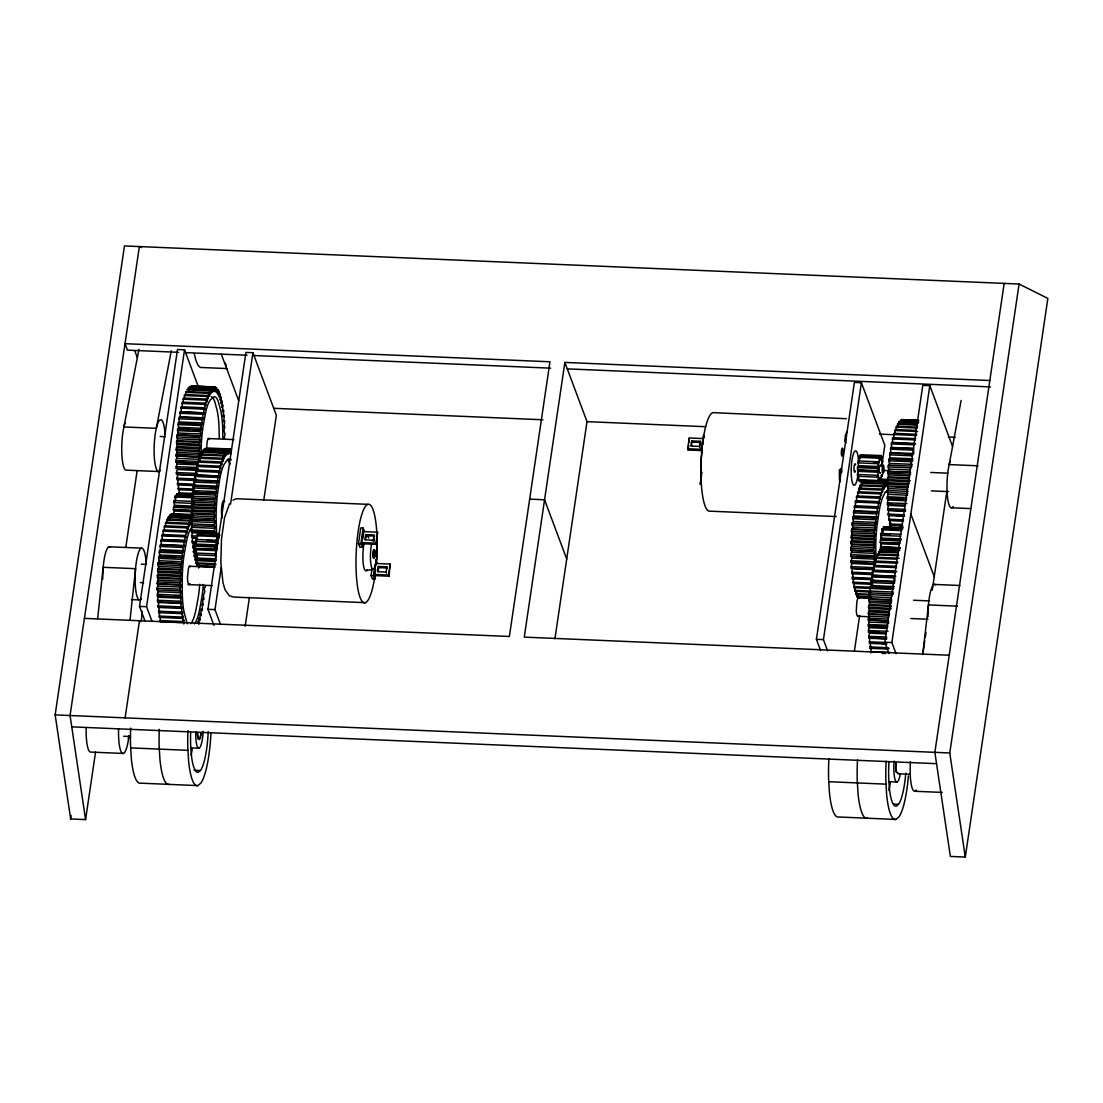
<?xml version="1.0" encoding="UTF-8"?>
<svg xmlns="http://www.w3.org/2000/svg" width="1103" height="1103" viewBox="0 0 1103 1103"><rect width="100%" height="100%" fill="white"/><g stroke="black" fill="none" stroke-linecap="round" stroke-linejoin="round"><path stroke-width="1.5" d="M879.436 481.101L879.229 477.792L878.484 481.528L878.112 480.494L878.484 475.338L877.505 477.158L857.624 476.317L857.445 474.455L858.327 471.395L857.417 467.603L858.424 466.707L878.305 467.562L878.016 461.757L858.134 460.916L858.424 466.707M860.257 457.869L860.464 454.767L880.814 455.539L881.021 460.378L881.766 456.642L882.138 457.676L881.766 462.833L882.745 460.999L882.042 465.921M194.004 501.465L174.053 500.61L174.453 505.312L173.295 509.531L174.274 511.034L173.419 514.163M192.143 525.497L191.343 531.674L215.223 532.004L215.306 533.728M192.556 504.002L191.812 500.335L193.108 496.267L192.501 492.296L193.494 492.434L193.701 490.642L193.177 486.258L216.036 487.223L216.546 491.621L216.353 493.413L215.347 493.275L215.954 497.232L214.671 501.3L215.416 504.981L192.556 504.002L191.536 504.871L192.267 509.903L191.246 511.254L192.156 513.915L191.109 519.416L192.087 519.761L192.101 521.609L191.15 525.635L214.988 526.462L214.189 532.652M227.673 449.5L204.427 448.811L227.673 449.5C228.376 464.308 228.307 438.897 229.521 453.498C230.927 438.953 229.741 463.563 231.313 449.472L216.615 448.852M888.797 621.086L868.213 620.01L869.219 616.287L868.282 613.695L869.343 610.414L868.488 607.312L869.564 604.541L868.957 599.122L891.196 599.549M856.659 556.477L874.61 557.249L873.81 563.44L850.965 562.461L851.806 558.132L850.744 554.657L851.709 550.549L850.73 550.204L850.73 548.398L851.778 544.703L850.868 542.028L851.971 538.802L851.061 537.478L852.178 534.79L875.024 535.768L874.293 532.087L875.575 528.02L874.969 524.049L875.975 524.201L876.168 522.395L875.658 518.01L852.798 517.031L853.322 521.429L853.115 523.222L852.123 523.084L852.729 527.055L851.433 531.108L852.178 534.79M900.875 534.266L880.925 533.411L881.325 538.112L880.166 542.331L881.118 542.814L881.242 545.53M906.763 499.314L887.17 498.473L888.108 494.365L888.08 492.531L887.088 492.296L888.094 488.574L887.157 485.968L888.218 482.7L887.363 479.584L888.439 476.827L887.832 471.408L910.072 471.836M857.348 469.795L877.23 470.636L878.181 471.215L877.505 477.158M214.988 526.462L214.01 526.614L214.947 522.588L213.968 518.589L215.002 514.894L214.051 514.053L191.205 513.074M215.195 386.974L215.912 392.075L216.491 387.691L189.633 386.574L212.879 387.305L213.058 391.758L214.23 386.877L214.699 391.537L215.195 386.974L191.384 385.898M850.771 556.422L873.631 557.401L874.569 553.361L873.59 549.363L874.624 545.682L873.673 544.827L850.813 543.862M878.484 555.099L878.884 551.335L898.476 552.176M897.359 427.385L897.759 423.621L917.351 424.448M158.087 584.135L157.122 588.175L157.136 589.94L158.156 589.912L157.302 596.034L180.147 597.013L181.002 590.877L179.996 590.918L179.982 589.14L180.933 585.114L158.087 584.135L157.122 583.694L158.156 580.164L157.315 575.504L158.336 574.277L157.632 569.12L158.653 568.376L181.512 569.355L180.795 565.577L180.933 563.785L181.94 563.536L181.512 557.594L158.653 556.615L159.094 562.558L158.074 562.806L157.936 564.598L158.653 568.376M200.401 458.09L200.746 454.174L223.592 455.139L222.889 461.55L222.296 458.255L175.997 455.966L177.031 452.451L176.135 449.61L177.211 446.563L176.508 441.407L177.528 440.662L200.388 441.641L199.671 437.863L199.808 436.057L200.815 435.809L200.388 429.867L177.542 428.902L177.969 434.844L176.949 435.092L176.811 436.885L177.528 440.662M180.933 585.114L179.982 584.659L181.057 579.268L180.106 578.303L157.26 577.338M197.244 463.136L176.011 462.226L175.997 460.447L198.857 461.426L199.808 459.317L198.885 455.139L199.933 451.541L198.981 450.589L176.135 449.61M201.656 455.456L202.083 451.651L224.943 452.63L225.329 456.477L226.294 450.741L203.448 449.762L202.952 453.347M224.943 452.63L224.102 458.779L223.592 455.139M861.278 486.244L861.705 482.438L884.565 483.417L884.951 487.264L885.364 486.657L885.916 481.528L863.07 480.55L885.53 481.997M884.565 483.417L883.724 489.567L883.213 485.927L860.368 484.948L860.023 488.877M167.973 520.657L168.414 516.88L191.26 517.859L190.392 523.939L189.923 520.23L167.063 519.251L166.705 523.153M209.749 390.752L186.903 389.773L187.289 389.166L210.135 390.131L209.667 395.494L209.267 396.225L208.798 392.516L185.938 391.537L185.58 395.439M196.017 548.784L195.383 554.809L215.264 555.664L215.898 549.625L196.017 548.784L195.052 548.398L195.107 546.206L196.113 545.144L195.769 539.436L215.664 540.291L216.546 541.642L216.919 535.369L197.023 534.514L196.844 539.987M215.898 549.625L214.933 549.239L216.078 544.937L215.664 540.291M176.963 456.421L175.997 460.447M200.967 457.359L201.146 450.948A38.895 8.176 -87.6 0 1 203.366 424.793L205.31 414.259A38.895 8.176 -87.6 0 1 210.618 399.631L213.348 397.273A38.895 8.176 -87.6 0 1 218.642 402.733L220.559 409.916A38.895 8.176 -87.6 0 1 222.737 432.279L222.916 438.387M206.358 449.431L207.364 440.745A9.21 1.944 -87.6 0 1 209.336 439.035M214.051 514.053L215.209 508.993L214.382 505.836L215.416 504.981M873.673 544.827L874.748 541.67L874.003 536.623L875.024 535.768M180.106 578.303L181.195 575.242L180.478 570.099L181.512 569.355M198.981 450.589L200.07 447.528L199.353 442.386L200.388 441.641M877.23 470.636L878.305 467.562M882.951 469.713L883.02 467.52M192.239 516.549L169.379 515.57L192.625 516.107L191.646 521.857L191.384 519.182M211.114 388.821L188.255 387.856L211.5 388.394L210.521 394.143L210.135 390.131M895.801 763.179C895.967 765.454 894.74 773.575 897.87 772.734C894.602 773.286 896.008 765.275 895.829 762.793M227.273 449.79L226.611 454.946L226.294 450.741M880.097 479.447L888.66 479.708L887.488 484.7L886.895 480.563L886.233 485.72L885.916 481.528M197.878 536.03L198.526 532.763L218.422 533.604L218.67 538.361L219.387 534.528L211.1 534.169M218.422 533.604L217.443 538.774L216.919 535.369M176.163 497.384L176.825 494.158L193.452 494.875M880.015 481.005L880.442 477.599L880.773 479.957M213.775 566.901L197.451 566.197L197.327 562.392M870.129 597.55L857.072 596.985L856.948 593.18M205.337 585.61L205.186 587.403L204.179 587.651L204.786 591.842L203.435 595.193L203.903 599.591L202.938 598.846L202.704 600.542L203.076 605.326L202.152 604.086L202.414 609.228L202.139 610.731L201.27 609.021L200.967 610.51L201.104 615.75L200.291 613.585L199.974 614.95L199.974 620.327L199.257 617.79L198.898 619.059L199.133 623.305M869.977 598.653L869.316 594.641L869.481 592.862L870.488 592.89L870.129 586.768L893.954 588.271L882.538 587.789M888.853 470.94L888.191 466.927L888.356 465.149L889.363 465.176L889.004 459.055L912.829 460.558M175.956 557.553L159.632 556.863L159.37 550.618L183.181 552.341L183.043 545.861L160.197 544.882L160.335 551.376M189.937 429.632L178.507 429.15L178.245 422.904L202.056 424.627L201.918 418.147L179.072 417.168L179.21 423.649L178.245 422.904M193.19 429.77L201.353 430.115L201.091 423.869M911.202 466.128L911.037 467.893L888.191 466.927M215.898 564.529L196.306 563.702L196.293 559.772M870.625 595.11L855.928 594.489L855.9 590.56M216.298 559.8L196.417 558.959L196.499 553.527M216.078 557.36L216.243 553.665L215.264 555.664M97.643 618.631L103.186 567.3L135.559 568.679L130.03 620.01M141.212 621.623L142.315 611.379M118.572 728.945A25.948 5.46 -87.6 0 0 121.923 752.935A25.948 5.46 -87.6 0 0 128.472 739.313L128.844 735.922M875.175 481.391L858.603 480.674L858.741 475.228M128.472 739.313L128.844 736.128M214.851 561.427L195.259 560.6L195.328 556.601M871.205 592.077L854.88 591.373L854.949 587.389M892.975 587.747L892.782 589.471L853.929 587.706L854.274 582.356M911.85 460.034L911.657 461.757L888.797 460.778M922.742 654.493L928.45 604.927L957.418 606.167M183.815 623.981L183.898 619.858L182.974 622.699L182.726 621.513L183.126 615.97L182.16 618.397L159.301 617.418L159.659 611.531M181.512 557.594L182.478 557.828L182.216 551.597M870.667 582.563L893.527 583.542L893.761 581.888L870.901 580.923L871.108 587.306L870.129 586.768M889.542 454.85L912.402 455.815L912.636 454.174L889.776 453.195L889.983 459.579L889.004 459.055M210.48 487.581L217.001 487.857L216.836 481.432L176.907 479.722L177.624 474.8L177.5 473.146L176.48 474.166L176.37 472.525L177.28 469.52L198.499 470.429M858.672 517.886L853.777 517.679L853.598 511.24L876.458 512.219L877.381 513.336L877.092 508.262L877.368 506.732L878.25 508.331L878.374 501.617L855.528 500.638L855.39 507.366L854.508 505.753L878.539 506.815M871.728 518.438L876.623 518.644L876.458 512.219M890.245 528.144L890.838 523.787M197.575 557.07L194.307 556.932L194.652 551.569M362.915 542.538L362.239 547.267L359.854 547.171L358.475 543.696L360.722 527.951L363.121 528.061L364.486 531.522M362.239 547.267L360.874 543.807L363.121 528.061M361.66 542.566L363.232 531.591L377.571 532.211L376.468 544.331L362.129 543.724L361.66 542.566L375.999 543.186L376.468 544.331M362.79 539.022L363.466 534.321M373.545 540.194L374.289 534.941L365.686 534.583L364.941 539.836L373.545 540.194L374 541.352L374.372 538.733M365.589 539.67L365.686 534.583M375.489 574.415L374.813 579.144L372.428 579.047L371.063 575.573L371.959 569.272M375.999 543.186L377.571 532.211M374.813 579.144L373.448 575.683L375.02 564.653M374.248 574.442L375.806 563.468L390.145 564.088L389.042 576.207L374.703 575.601L374.248 574.442L388.587 575.063L389.042 576.207M374.703 575.601L375.599 569.327M378.274 566.459L378.729 567.618L387.332 567.976L386.877 566.832L378.274 566.459L377.516 571.712L386.119 572.071L386.574 573.229M378.164 571.547L378.729 567.618M386.119 572.071L386.877 566.832M388.587 575.063L390.145 564.088M95.561 752.025L85.579 819.598L70.661 818.964L55.15 714.882L124.46 245.928L1019.075 284.036L1047.85 298.417L965.29 857.072L950.372 856.438L934.861 752.343L1004.171 283.402M70.661 818.964L71.171 815.558M125.852 547.06L137.13 470.733M144.934 620.851L139.529 606.402L177.5 349.499L184.532 349.803L198.319 386.712M125.108 717.86L139.461 620.741M151.952 621.141L146.561 606.705L184.532 349.803M181.347 622.63L160.128 621.734L160.293 617.708M193.687 494.64L179.003 494.006L179.389 488.574M193.177 486.258L194.156 486.892L193.742 482.08L193.976 480.453L194.914 481.584L194.624 476.496L194.886 474.966L195.769 476.579L195.907 469.85L218.766 470.829L219.566 472.856L219.869 466.142L197.01 465.176L197.037 470.429M213.941 625.36L207.943 609.311L245.914 352.422L252.932 352.712L276.343 415.307L263.769 500.376M220.366 624.064L214.975 609.614L221.262 567.08M230.555 504.14L252.932 352.712M245.156 626.27L249.43 597.343M989.805 380.521L564.86 362.418L524.27 637.12L949.214 655.223M554.933 638.706L587.017 421.649L564.86 362.418M820.618 650.549L816.413 639.326L854.384 382.424L861.402 382.713L884.813 445.309L881.793 465.728M827.636 650.853L823.445 639.616L861.402 382.713M854.384 651.17L859.664 615.446M889.018 653.472L884.827 642.236L922.797 385.333L929.815 385.636L952.62 446.618M896.05 653.762L891.858 642.539L929.815 385.636M922.742 654.424L924.741 640.898M925.252 637.52L925.996 632.446M932.242 590.188L946.732 492.159M965.29 857.072L949.766 752.977L1019.075 284.036M198.65 568.073L199.078 565.343M702.418 450.603L688.079 449.996L687.638 448.742L689.278 437.988L703.617 438.594M688.079 449.996L688.782 445.378M689.251 442.303L689.278 437.988M700.364 445.102L700.322 441.283L691.719 440.91L690.933 446.053L699.536 446.425L699.978 447.666M691.567 446.026L691.719 440.91M699.536 446.425L700.322 441.283M702.68 444.743L703.149 441.669M700.984 479.777L700.281 484.396L701.48 472.387L701.453 476.703M858.699 596.13L857.927 598.391M882.524 474.469L882.235 476.399L881.366 474.869L881.173 475.655L881.38 479.97M890.976 452.561L913.822 453.526L913.518 448.604L890.659 447.639L890.714 454.215L889.776 453.195M894.947 581.253L894.643 576.331L871.784 575.352L871.839 581.929L870.901 580.923M176.48 474.166L217.746 475.944L217.76 482.562L216.836 481.432M854.508 505.753L854.535 512.371L853.598 511.24M902.695 525.731L889.638 525.18L890.08 519.789M870.763 652.893L871.205 647.516M161.121 546.123L161.135 539.477L183.98 540.456L184.849 542.166L185.014 535.438L162.169 534.459L162.306 539.698L167.201 539.905M203.117 417.775L180.258 416.796L180.01 411.764L202.855 412.743L202.842 419.388L201.918 418.147M183.98 540.456L183.967 547.102L183.043 545.861M193.466 552.727L193.935 547.378M872.68 584.342L853.088 583.515L853.557 578.165M194.5 490.394L178.176 489.704L178.658 484.465M182.16 618.397L182.436 611.682L181.457 613.613L158.611 612.634L159.218 607.477M224.488 518.038L221.482 539.174L220.876 562.599L222.958 582.536L224.998 589.719L229.41 595.854L233.891 597.068L365.327 602.665M197.451 566.197L197.933 563.564M857.072 596.985L857.555 594.352M196.858 471.064L196.706 471.877L195.907 469.85M856.48 501.851L856.328 502.665L855.528 500.638M961.127 400.417L949.2 464.57L978.168 465.811M196.417 558.959L196.886 556.395M138.95 349.361L123.936 426.944L156.309 428.322L171.323 350.74M218.766 470.829L218.628 477.558L217.746 475.944M903.578 521.236L888.88 520.602L889.266 513.874M887.97 649.088L870.005 648.316L870.57 643.09L877.092 643.366M181.182 411.984L181.044 406.745L203.89 407.724L203.724 414.452L202.855 412.743M193.328 542.855L192.735 548.053L193.728 545.971M873.576 579.737L852.357 578.841L852.95 573.643M891.362 443.875L891.651 442.427L914.511 443.406L914.222 444.854L891.362 443.875L891.665 448.232M872.487 571.602L872.776 570.154L895.636 571.12L895.346 572.567L872.487 571.602L872.79 575.945M195.438 485.678L177.486 484.92L178.093 479.764M181.457 613.613L181.912 606.912L180.892 608.415L180.754 606.857L181.471 601.838L178.217 601.7M196.306 563.702L196.844 561.262M855.928 594.489L856.466 592.049M904.584 516.287L888.26 515.597L888.094 514.081L888.921 510.551L905.246 511.254M885.709 644L869.385 643.311L869.909 636.665L868.874 637.906L886.84 638.678M182.174 407.545L182.16 402.168L205.02 403.133L204.703 409.889L203.89 407.724M195.41 543.09L192.129 542.883L192.694 536.334L191.674 537.464L196.568 537.671M872.983 574.635L851.764 573.725L852.316 567.121L851.295 568.252L874.141 569.231L874.031 567.604L851.185 566.625L851.295 568.252M892.424 438.966L892.741 437.643L915.6 438.622L915.269 439.945L892.424 438.966L892.81 442.965M877.202 570.816L873.934 570.678L873.866 565.356L896.725 566.335M856.659 501.217L856.631 495.95L879.491 496.929L880.235 499.438L880.663 492.724L857.817 491.745L857.734 497.205M878.374 501.617L879.188 503.63L879.491 496.929M182.064 608.456L158.032 607.436L158.749 602.514L158.625 600.859L157.605 601.893L157.495 600.239L158.322 595.496L161.589 595.634M169.834 535.534L163.299 535.258L163.285 529.881L186.145 530.86L186.862 533.397L187.345 526.765L164.485 525.786L164.292 529.743M185.014 535.438L185.828 537.602L186.145 530.86M880.47 548.798L881.159 543.834L899.441 544.606M224.612 517.61L229.562 503.657M905.715 510.965L887.75 510.193L888.398 503.726L891.651 503.864M868.874 637.906L869.522 631.44L879.312 631.867M902.144 529.44L882.193 528.585L881.807 534.858L880.925 533.411M191.674 537.464L192.363 531.026L191.343 531.674M851.185 566.625L851.985 561.813L850.965 562.461M893.857 438.76L893.913 433.327L916.758 434.292M874.982 566.473L875.037 561.041L897.883 562.02M859.196 461.661L859.416 456.187L879.298 457.028L878.884 463.288L878.016 461.757M198.113 466.417L198.195 460.971L221.041 461.936L221.731 464.859L222.296 458.255M219.869 466.142L220.614 468.651L221.041 461.936M157.605 601.893L180.451 602.858L181.182 596.475L174.646 596.199M183.25 403.436L183.36 398.073L206.22 399.052L206.881 402.057L207.474 395.494L184.628 394.516L184.353 398.5M205.02 403.133L205.737 405.683L206.22 399.052M905.342 505.229L887.391 504.471L888.191 498.211L902.874 498.846M886.467 632.957L868.516 632.184L868.433 630.502L869.316 625.939L887.267 626.697M197.754 622.492L198.126 621.416L198.774 624.422M894.905 433.52L895.14 429.522L916.359 430.418M876.03 561.234L876.265 557.236L899.124 558.215M175.115 501.258L175.322 495.785L193.618 496.571M199.188 461.275L199.45 457.29L200.043 460.585M858.81 492.062L859.072 488.064L881.917 489.043L882.51 492.338L883.213 485.927M880.663 492.724L881.352 495.647L881.917 489.043M889.638 525.18L890.59 522.56M197.396 469.216L176.177 468.32L177.031 462.198L176.011 462.226M165.478 526.214L165.753 522.243L188.599 523.208L189.178 526.586L189.923 520.23M187.345 526.765L188.006 529.771L188.599 523.208M887.887 627.028L868.295 626.201L869.205 620.244M896.105 430.211L896.436 426.268L917.655 427.178M877.23 557.939L877.561 553.996L898.78 554.892M870.005 648.316L870.998 646.137M852.357 578.841L853.35 576.759M207.474 395.494L208.053 398.872L208.798 392.516M175.956 499.039L175.322 495.785M158.611 612.634L159.577 610.704M857.624 476.317L858.658 474.91M918.716 422.421L898.738 422.104L918.316 422.932M899.841 550.135L879.863 549.818L899.441 550.659M887.75 510.193L888.784 508.952M180.451 602.858L181.471 601.838M232.967 500.128L236.387 498.721L367.823 504.333M888.177 489.594L885.309 492.048L883.889 494.985A38.122 8.011 -87.6 0 0 879.05 511.847L877.271 523.925A38.136 8.024 -87.6 0 0 875.782 549.79L876.154 562.695M130.678 728.09A54.957 11.554 -87.6 0 0 130.54 745.366L131.312 758.285A54.957 11.554 -87.6 0 0 140.619 783.171L197.878 785.612L200.953 782.978A54.957 11.554 -87.6 0 0 210.976 732.626M882.938 531.729L882.193 528.585M828.891 758.712A54.957 11.554 -87.6 0 0 828.601 779.187L829.387 792.106A54.957 11.554 -87.6 0 0 838.68 816.992L895.939 819.432L899.014 816.799A54.957 11.554 -87.6 0 0 908.417 775.96M887.391 504.471L888.398 503.726M868.516 632.184L869.522 631.44M873.81 563.44L874.844 562.792L874.927 564.515L852.081 563.536M212.879 387.305L211.776 392.544L211.5 388.394M176.177 468.32L177.197 467.782M157.302 596.034L158.322 595.496M180.147 597.013L181.182 596.475M882.979 547.185L899.965 548.108M197.851 559.717L215.609 560.655M887.17 498.473L888.191 498.211M868.295 626.201L869.316 625.939M206.178 447.942L230.375 449.004M366.141 570.678L373.352 569.272M880.814 455.539L879.808 460.571L879.298 457.028M860.023 481.708L862.877 481.914M873.631 557.401L874.61 557.249M172.509 513.626L193.053 514.563M178.617 352.326L127.424 350.134L125.011 343.695L549.956 361.784L509.365 636.486L84.407 618.383M185.442 352.615L247.017 355.235M253.883 355.524L550.645 368.168M567.273 368.871L990.508 386.905M227.301 368.581L202.042 367.506A54.957 11.554 -87.6 0 1 194.266 353.511M204.138 386.629L192.336 386.009M207.405 386.767L215.568 387.112M918.179 420.16L901.468 419.609L918.84 420.395M911.05 420.284L917.586 420.56M918.454 420.96L900.103 420.519L918.054 421.291M185.566 392.323L208.412 393.302M897.387 424.31L916.965 425.151M184.256 395.481L207.116 396.446M896.063 427.137L917.282 428.047M183.015 399.189L205.875 400.168M894.781 430.556L917.641 431.521M181.83 403.422L204.689 404.401M893.568 434.513L916.414 435.478M273.613 408.303L542.938 419.774M587.017 421.649L705.727 426.709M879.491 434.113L893.251 434.692M948.304 437.036L955.184 437.339M198.499 408.234L205.034 408.51M180.74 408.138L203.586 409.116M184.435 412.122L204.027 412.949M900.972 443.309L915.669 443.944M179.734 413.28L202.58 414.245M891.831 447.501L913.05 448.397M178.824 418.782L201.67 419.747M890.397 449.197L913.256 450.162M692.16 442.165L700.763 442.524M179.444 421.953L202.304 422.918M180.837 423.717L188.999 424.076M905.411 454.836L908.679 454.974M178.024 424.586L200.884 425.565M687.638 448.742L701.977 449.362M178.714 427.302L201.573 428.281M890.204 457.842L913.063 458.807M858.989 457.345L878.87 458.2M896.505 459.854L911.202 460.489M177.362 430.653L200.208 431.618M874.1 462.295L879.077 462.502M178.134 433.01L200.994 433.975M889.542 463.37L912.402 464.335M857.844 462.846L877.726 463.687M177.969 434.844L200.815 435.809M888.356 465.149L912.209 466.142M176.949 435.092L199.808 436.057M858.52 465.673L878.402 466.514M176.811 436.885L199.671 437.863M160.169 436.471L165.312 436.691M208.15 438.511L233.836 439.614M177.652 438.801L200.512 439.766M857.417 467.603L877.299 468.444M889.004 469.078L910.223 469.988M882.745 470.416L889.597 470.705M930.725 472.456L947.849 473.187M887.832 471.408L910.678 472.387M176.508 441.407L199.353 442.386M858.299 470.361L878.181 471.215M858.327 471.395L878.209 472.236M887.708 473.215L910.554 474.193M176.397 443.227L199.257 444.206M177.307 444.674L200.153 445.64M888.563 474.883L909.782 475.779M857.445 474.455L877.34 475.31M177.211 446.563L200.07 447.528M888.439 476.827L909.672 477.723M887.446 477.764L908.665 478.674M176.19 447.79L199.05 448.769M203.062 450.245L225.908 451.21M881.449 479.35L910.209 480.563M879.132 479.929L887.667 480.122M881.504 480.136L886.398 480.343M878.733 480.219L886.895 480.563M888.287 480.811L909.506 481.721M177.073 450.575L199.933 451.541M858.231 479.653L878.112 480.494M201.697 452.313L224.557 453.278M177.031 452.451L199.891 453.43M888.218 482.7L909.437 483.597M861.319 483.1L884.179 484.065M887.198 484.148L908.417 485.058M176.025 454.16L198.885 455.139M200.374 455.001L223.22 455.966M887.157 485.968L908.376 486.878M175.997 455.966L198.857 456.945M888.122 486.699L907.7 487.54M859.995 485.789L882.841 486.754M199.078 458.283L221.937 459.248M176.963 458.338L199.808 459.317M888.094 488.574L907.686 489.415M931.373 490.876L948.511 491.607M858.699 489.07L881.559 490.035M887.088 490.49L908.32 491.4M197.851 462.116L220.697 463.095M177.031 462.198L198.25 463.095M887.088 492.296L907.672 493.358M177.059 464.005L198.292 464.901M857.472 492.903L880.318 493.868M888.108 494.365L907.686 495.192M196.692 466.459L219.538 467.438M887.129 496.722L906.721 497.563M176.122 466.597L197.34 467.507M186.986 468.196L198.416 468.678M856.314 497.246L879.16 498.225M208.467 470.912L219.897 471.395M888.246 499.99L906.197 500.762M195.603 471.271L218.463 472.249M158.901 471.546L126.528 470.168A25.948 5.46 -87.6 0 1 121.771 452.313A25.948 5.46 -87.6 0 1 125.19 422.546M871.356 501.837L879.518 502.182M176.37 472.525L197.602 473.421M887.308 502.775L906.9 503.616M855.225 502.058L878.085 503.037M196.072 475.048L218.918 476.027M177.624 474.8L195.576 475.558M951.792 507.794L970.53 508.593M888.494 505.491L904.818 506.18M194.624 476.496L217.47 477.475M176.77 478.164L196.362 479.005M887.639 508.593L905.591 509.352M854.246 507.283L877.092 508.262M195.176 479.943L218.036 480.922M193.742 482.08L216.588 483.059M854.797 510.73L877.657 511.709M177.307 483.472L195.259 484.245M888.094 514.081L904.419 514.784M853.364 512.867L876.209 513.846M529.661 499.135L544.565 499.769L566.708 559M185.194 484.755L217.236 486.133M895.967 515.639L904.129 515.997M192.97 487.953L215.83 488.932M853.998 515.956L876.857 516.921M177.969 488.381L194.293 489.07M836.171 516.549L709.849 511.172A49.345 10.382 -87.6 0 1 701.053 463.577A49.345 10.382 -87.6 0 1 713.158 412.632L846.415 418.713M888.687 519.21L903.385 519.844M896.615 520.078L903.15 520.354M193.701 490.642L216.546 491.621M852.591 518.741L875.451 519.72M192.501 492.296L215.347 493.275M193.494 492.434L216.353 493.413M853.322 521.429L876.168 522.395M178.755 492.834L193.439 493.455M192.336 494.061L215.182 495.04M889.404 523.911L902.475 524.476M176.356 494.282L192.984 494.985M852.123 523.084L875.975 524.201M193.108 496.267L215.954 497.232M899.552 526.655L902.819 526.793M851.943 524.849L874.803 525.814M901.992 527.73L883.227 527.069L903.192 527.923M174.881 496.984L193.177 497.77M192.942 498.17L215.802 499.149M191.95 498.528L214.795 499.494M852.729 527.055L875.575 528.02M191.812 500.335L214.671 501.3M881.752 529.785L901.716 530.626M852.564 528.957L875.41 529.936M851.571 529.302L874.417 530.281M192.667 502.127L215.526 503.106M851.433 531.108L874.293 532.087M173.764 502.568L193.714 503.423M881.986 534.059L890.3 534.404M191.536 504.871L214.382 505.836M852.288 532.914L875.148 533.893M174.453 505.312L192.735 506.098M880.635 535.369L900.586 536.21M191.439 506.691L214.285 507.656M174.357 506.36L192.653 507.146M851.158 535.644L874.003 536.623M173.35 507.339L191.646 508.125M192.349 508.028L215.209 508.993M881.325 538.112L901.275 538.967M851.061 537.478L873.907 538.443M881.228 539.16L901.192 540.015M192.267 509.903L215.126 510.882M173.295 509.531L193.246 510.386M851.971 538.802L874.817 539.781M174.246 510.013L190.874 510.717M880.222 540.139L900.186 540.994M191.246 511.254L214.106 512.219M174.274 511.034L190.916 511.737M851.888 540.691L874.748 541.67M880.166 542.331L900.117 543.172M881.118 542.814L899.414 543.586M192.156 513.915L215.002 514.894M850.868 542.028L873.728 543.007M192.363 514.949L170.758 514.288L191.977 515.198M192.115 515.79L214.975 516.769M851.778 544.703L874.624 545.682M900.269 547.764L884.33 547.116M191.122 517.61L213.968 518.589M880.291 546.964L900.255 547.819M168.028 517.5L190.874 518.465M851.737 546.578L874.596 547.557M899.579 548.674L881.228 548.246L899.179 549.004M191.109 519.416L213.954 520.382M192.087 519.761L214.947 520.74M850.73 548.398L873.59 549.363M166.691 520.051L189.537 521.016M192.101 521.609L214.947 522.588M850.73 550.204L873.576 551.169M851.709 550.549L874.569 551.528M878.512 552.038L898.09 552.865M191.122 523.87L213.982 524.849M851.723 552.396L874.569 553.361M165.381 523.194L188.241 524.173M877.188 554.864L898.407 555.76M850.744 554.657L873.59 555.636M192.184 527.344L215.044 528.323M164.14 526.903L187 527.882M366.141 535.741L374.744 536.099M875.906 558.27L897.125 559.18M191.274 529.978L214.12 530.943M851.806 558.132L874.665 559.097M193.99 531.094L203.793 531.522M162.954 531.15L185.814 532.115M192.46 532.749L217.953 533.769M850.896 560.751L873.741 561.73M874.693 562.227L897.539 563.206M855.252 561.951L866.682 562.433M196.596 535.755L216.478 536.596M191.564 535.837L196.458 536.044M358.475 543.696L360.874 543.807M161.865 535.851L184.711 536.83M873.548 566.68L896.394 567.659M192.832 537.961L196.086 538.099M206.785 540.415L216.726 540.828M852.454 568.748L873.673 569.644M170.469 540.043L185.152 540.677M195.493 541.408L215.375 542.262M191.991 541.421L195.259 541.559M886.991 571.244L896.78 571.657M160.859 540.994L183.705 541.959M196.196 544.082L216.078 544.937M851.613 572.195L872.831 573.105M196.113 545.144L215.995 545.985M161.383 544.51L184.242 545.489M195.107 546.206L214.988 547.047M872.956 575.214L895.815 576.193M159.949 546.495L182.795 547.474M871.522 576.91L894.381 577.889M195.052 548.398L214.933 549.239M852.178 577.42L871.77 578.248M196.044 549.804L215.926 550.645M861.719 578.51L871.522 578.923M109.073 546.771L141.446 548.15M160.569 549.666L183.429 550.645M193.246 551.445L196.513 551.583M872.101 580.275L893.32 581.184M165.229 551.583L176.659 552.065M934.338 584.411L959.9 585.5M195.203 553.003L215.085 553.844M891.431 582.77L894.698 582.908M159.149 552.313L182.009 553.279M852.867 582.219L872.459 583.06M194.059 555.774L197.327 555.912M159.838 555.016L182.698 555.995M871.329 585.555L894.188 586.534M196.031 558.008L215.912 558.849M853.681 586.562L871.632 587.32M194.983 559.607L216.202 560.503M158.474 558.366L181.333 559.345M159.259 560.724L182.119 561.703M854.604 590.381L893.527 592.063M196.003 562.875L215.595 563.702M159.094 562.558L181.94 563.536M869.481 592.862L893.333 593.869L892.327 593.841L892.162 595.62L869.316 594.641M158.074 562.806L180.933 563.785M197.12 565.549L215.071 566.322M855.625 593.662L870.308 594.283M157.936 564.598L180.795 565.577M141.294 564.184L146.437 564.405M189.261 566.239L214.961 567.328M158.777 566.515L181.637 567.48M371.063 575.573L373.448 575.683M870.129 596.792L891.348 597.702M856.741 596.337L871.425 596.957M858.741 597.909L870.722 598.419M913.56 600.253L928.974 600.901M868.957 599.122L891.803 600.101M157.632 569.12L180.478 570.099M868.833 600.942L891.679 601.907M157.522 570.954L180.382 571.919M869.688 602.596L890.907 603.493M158.432 572.388L181.278 573.367M158.336 574.277L181.195 575.242M869.564 604.541L890.797 605.437M868.571 605.478L891.417 606.457M157.315 575.504L180.175 576.483M868.488 607.312L891.334 608.277M158.198 578.289L181.057 579.268M869.412 608.525L890.631 609.435M869.343 610.414L888.935 611.255M158.156 580.164L181.016 581.143M868.323 611.875L889.542 612.772M157.15 581.874L180.01 582.853M140.26 582.549L143.68 582.687M188.227 584.59L212.217 585.61M868.282 613.695L889.501 614.592M157.122 583.694L179.982 584.659M869.247 614.426L888.825 615.253M158.087 586.051L180.933 587.03M869.219 616.287L888.811 617.129M857.679 616.26L869.674 616.77M910.788 618.521L927.926 619.252M868.213 618.218L887.805 619.045M157.122 588.175L179.982 589.14M868.213 620.01L887.805 620.837M157.136 589.94L181.002 590.877M158.184 591.718L181.044 592.683M869.233 622.078L888.811 622.919M157.246 594.31L180.092 595.289M868.254 624.45L887.846 625.277M158.405 597.233L181.264 598.212M869.371 627.717L887.322 628.476M157.495 600.239L180.354 601.218M868.433 630.502L888.025 631.33M131.409 599.577L139.929 599.935M158.749 602.514L181.595 603.493M869.619 633.205L885.943 633.894M157.894 605.892L180.754 606.857M868.764 636.307L886.715 637.065M139.529 606.402L146.561 606.705M207.943 609.311L214.975 609.614M870.046 638.279L886.371 638.968M158.432 611.186L181.278 612.165M816.413 639.326L823.445 639.616M884.827 642.236L891.858 642.539M869.219 641.808L885.544 642.497M172.854 612.744L182.643 613.158M882 643.573L886.895 643.78M159.094 616.094L181.94 617.073M869.812 646.937L887.777 647.695M882.634 647.999L889.17 648.274M159.88 620.548L182.726 621.513M870.529 651.639L890.121 652.466M882.193 653.376L885.447 653.514M55.15 714.882L949.766 752.977M71.75 726.849L936.544 763.676M123.66 736.252L130.499 736.542M897.994 773.796L909.837 774.292M191.026 747.875L198.967 748.206M130.692 747.889L187.951 750.33M889.087 781.696L897.042 782.027M828.753 781.71L886.012 784.15M123.315 753.459L90.942 752.081A25.948 5.46 -87.6 0 1 86.199 727.566M914.938 791.265L942.21 792.423M194.004 770.252L200.36 770.528M893.664 804.142L898.435 804.349M200.388 429.867L201.353 430.115M177.542 428.902L178.507 429.15M158.653 556.615L159.632 556.863M225.012 438.801L224.061 438.36L225.026 434.32L223.95 430.777L224.847 426.461L223.826 426.999L224.64 422.256L224.543 420.615L223.523 421.636L224.254 416.603L224.102 415.059L223.096 416.562L223.716 411.309L223.537 409.861L222.558 411.791L222.834 405.077L221.868 407.503L222.268 401.947L222.02 400.775L221.096 403.601L221.096 396.97L220.214 400.196L220.366 394.598L220.062 393.743L219.249 397.314L219.276 391.786L218.946 391.096L218.229 394.888L218.104 389.593L217.084 393.233L216.491 387.691M141.46 247.61L139.364 246.562L70.054 715.516L85.579 819.598M875.658 518.01L876.623 518.644M852.798 517.031L853.777 517.679M216.036 487.223L217.001 487.857M174.053 500.61L174.922 502.058M890.659 447.639L891.541 449.1M871.784 575.352L872.666 576.814M230.182 464.142L228.997 462.005A38.895 8.176 -87.6 0 0 227.714 459.689M224.654 501.52L223.206 500.983A9.21 1.944 -87.6 0 0 221.868 516.576L222.241 517.927M375.696 559.938L377.061 563.399M363.232 531.591L363.687 532.749M375.806 563.468L376.261 564.626M219.387 534.528L219.759 535.479M910.83 514.081L934.241 576.676M221.289 354.132L238.62 400.527M134.814 350.933L137.213 357.331M704.417 437.505L703.535 435.009L701.177 450.451L702.059 452.947M859.072 488.064L859.664 491.359M859.416 456.187L859.761 458.545M860.368 484.948L860.864 488.588M200.746 454.174L201.242 457.814M897.759 423.621L898.2 427.495M861.705 482.438L861.967 485.003M202.083 451.651L202.345 454.215M899.124 421.58L899.345 424.352M880.249 549.308L880.47 552.065M188.654 387.415L188.834 390.186M169.779 515.142L169.959 517.914M219.318 438.236L219.139 432.128A38.895 8.176 -87.6 0 0 216.96 409.764L215.044 402.581A38.895 8.176 -87.6 0 0 211.224 396.735M176.825 494.158L176.838 497.205M141.377 598.695A25.948 5.46 -87.6 0 1 135.186 582.618A25.948 5.46 -87.6 0 1 139.764 549.763A25.948 5.46 -87.6 0 1 146.161 564.419M102.758 579.075A25.948 5.46 -87.6 0 1 110.479 547.295M160.362 470.305A25.948 5.46 -87.6 0 1 154.186 454.753A25.948 5.46 -87.6 0 1 158.501 421.787A25.948 5.46 -87.6 0 1 165.05 434.458M231.313 459.854A38.895 8.176 -87.6 0 0 227.066 460.089L224.35 464.032A38.95 8.19 -87.6 0 0 219.359 481.459L217.691 492.738A38.936 8.19 -87.6 0 0 216.16 519.416L216.505 531.536A38.895 8.176 -87.6 0 0 216.657 534.721M169.242 784.385A54.957 11.554 -87.6 0 1 159.949 759.512L159.163 746.579A54.957 11.554 -87.6 0 1 159.301 729.317M197.878 785.612A54.957 11.554 -87.6 0 1 188.572 760.725L187.8 747.793A54.957 11.554 -87.6 0 1 187.924 730.531M208.219 731.661A41.638 8.755 -87.6 0 1 200.594 770.335L198.264 772.321A41.638 8.755 -87.6 0 1 191.219 753.473L190.626 743.67A41.638 8.755 -87.6 0 1 190.64 732.999M203.145 731.358A17.469 3.681 -87.6 0 1 198.816 748.234A17.469 3.681 -87.6 0 1 195.769 731.703M192.225 749.02A41.638 8.755 -87.6 0 1 191.164 755.183M201.173 732.943A8.7 1.834 -87.6 0 1 199.147 739.465A8.7 1.834 -87.6 0 1 197.63 733.109M200.884 732.93A8.7 1.834 -87.6 0 1 197.988 738.334M197.671 736.969A8.7 1.834 -87.6 0 1 197.34 733.095M226.336 365.672A54.957 11.554 -87.6 0 1 225.053 362.846M217.015 549.528A4.205 0.882 -87.6 0 1 217.277 544.413A4.205 0.882 -87.6 0 1 218.38 543.379M375.048 574.98A49.345 10.382 -87.6 0 1 357.248 584.631A49.345 10.382 -87.6 0 1 365.975 505.698A49.345 10.382 -87.6 0 1 376.399 562.764M367.947 536.582A17.248 3.626 -87.6 0 1 368.788 537.988M367.106 569.768A17.248 3.626 -87.6 0 1 363.245 563.785A17.248 3.626 -87.6 0 1 364.045 543.407M366.044 537.23A17.248 3.626 -87.6 0 1 367.009 536.32M376.357 542.069A15.525 3.268 -87.6 0 1 375.806 563.936A15.525 3.268 -87.6 0 1 371.132 565.536A15.525 3.268 -87.6 0 1 371.683 543.669M372.428 540.98A15.525 3.268 -87.6 0 1 374.138 538.333M374.303 556.56A4.205 0.882 -87.6 0 1 372.869 555.526A4.205 0.882 -87.6 0 1 373.931 549.597A4.205 0.882 -87.6 0 1 374.469 555.636M195.341 549.666A4.205 0.882 -87.6 0 1 194.197 548.853A4.205 0.882 -87.6 0 1 194.486 543.172A4.205 0.882 -87.6 0 1 195.7 543.007M203.338 584.425A38.895 8.176 -87.6 0 1 201.628 598.681L199.684 609.214A38.895 8.176 -87.6 0 1 194.376 623.843M191.743 527.344A38.895 8.176 -87.6 0 0 186.435 541.973L184.491 552.506A38.895 8.176 -87.6 0 0 182.271 578.661L182.257 591.18A38.95 8.19 -87.6 0 0 184.435 613.585L186.352 620.713A38.936 8.19 -87.6 0 0 187.538 623.857M199.74 584.273A38.895 8.176 -87.6 0 1 198.03 598.529L196.086 609.049A38.895 8.176 -87.6 0 1 190.778 623.678M190.461 566.749A9.21 1.944 -87.6 0 0 188.489 568.459L187.482 577.145A9.21 1.944 -87.6 0 0 189.964 583.735M953.24 506.553A25.948 5.46 -87.6 0 1 947.229 494.103A25.948 5.46 -87.6 0 1 950.014 461.481M928.023 616.715A25.948 5.46 -87.6 0 1 935.744 584.935M916.386 790.024A25.948 5.46 -87.6 0 1 910.444 761.663M881.242 538.609A9.21 1.944 -87.6 0 1 882.827 531.756M867.316 818.205A54.957 11.554 -87.6 0 1 858.01 793.333L857.238 780.4A54.957 11.554 -87.6 0 1 857.514 759.926M905.784 773.203A41.638 8.755 -87.6 0 1 898.655 804.156L896.325 806.141A41.638 8.755 -87.6 0 1 889.28 787.294L888.701 777.491A41.638 8.755 -87.6 0 1 888.908 762.159M900.296 773.823A17.469 3.681 -87.6 0 1 895.526 780.786A17.469 3.681 -87.6 0 1 894.106 760.987M890.286 782.84A41.638 8.755 -87.6 0 1 888.935 790.424M895.939 819.432A54.957 11.554 -87.6 0 1 886.633 794.546L885.861 781.613A54.957 11.554 -87.6 0 1 886.15 761.153M880.456 472.649A4.205 0.882 -87.6 0 1 879.312 471.615A4.205 0.882 -87.6 0 1 879.656 465.949A4.205 0.882 -87.6 0 1 880.856 466.004M846.883 432.004A28.044 5.901 -87.6 0 0 845.877 434.017A4.646 0.979 -87.6 0 0 845.132 440.166A4.646 0.979 -87.6 0 0 846.332 442.468M841.782 472.249A4.646 0.979 -87.6 0 0 840.817 468.444A4.646 0.979 -87.6 0 0 839.797 473.78A28.044 5.901 -87.6 0 0 839.852 481.68M844.705 440.855A21.012 4.412 -87.6 0 1 846.277 439.656M839.59 480.853A21.012 4.412 -87.6 0 1 839.397 472.153A4.646 0.979 -87.6 0 0 839.273 469.961M858.272 471.891A17.248 3.626 -87.6 0 1 852.329 482.452A17.248 3.626 -87.6 0 1 853.281 454.243A17.248 3.626 -87.6 0 1 858.575 462.984M855.432 470.884A4.205 0.882 -87.6 0 1 854.163 471.078A4.205 0.882 -87.6 0 1 854.37 465.135A4.205 0.882 -87.6 0 1 855.625 464.928M701.646 472.925A15.525 3.268 -87.6 0 1 701.756 454.298M859.209 598.419A9.21 1.944 -87.6 0 0 856.824 601.866L856.3 611.034A9.21 1.944 -87.6 0 0 858.189 616.136M374.786 556.574A4.205 0.882 -87.6 0 0 374.565 549.694A4.205 0.882 -87.6 0 0 373.324 555.209A4.205 0.882 -87.6 0 0 374.786 556.574M842.706 454.836A3.985 0.841 -87.6 0 0 842.54 448.245A3.985 0.841 -87.6 0 0 841.355 453.278A3.985 0.841 -87.6 0 0 842.706 454.836M883.627 472.084A4.205 0.882 -87.6 0 0 883.462 465.108A4.205 0.882 -87.6 0 0 882.193 470.429A4.205 0.882 -87.6 0 0 883.627 472.084"/></g></svg>
